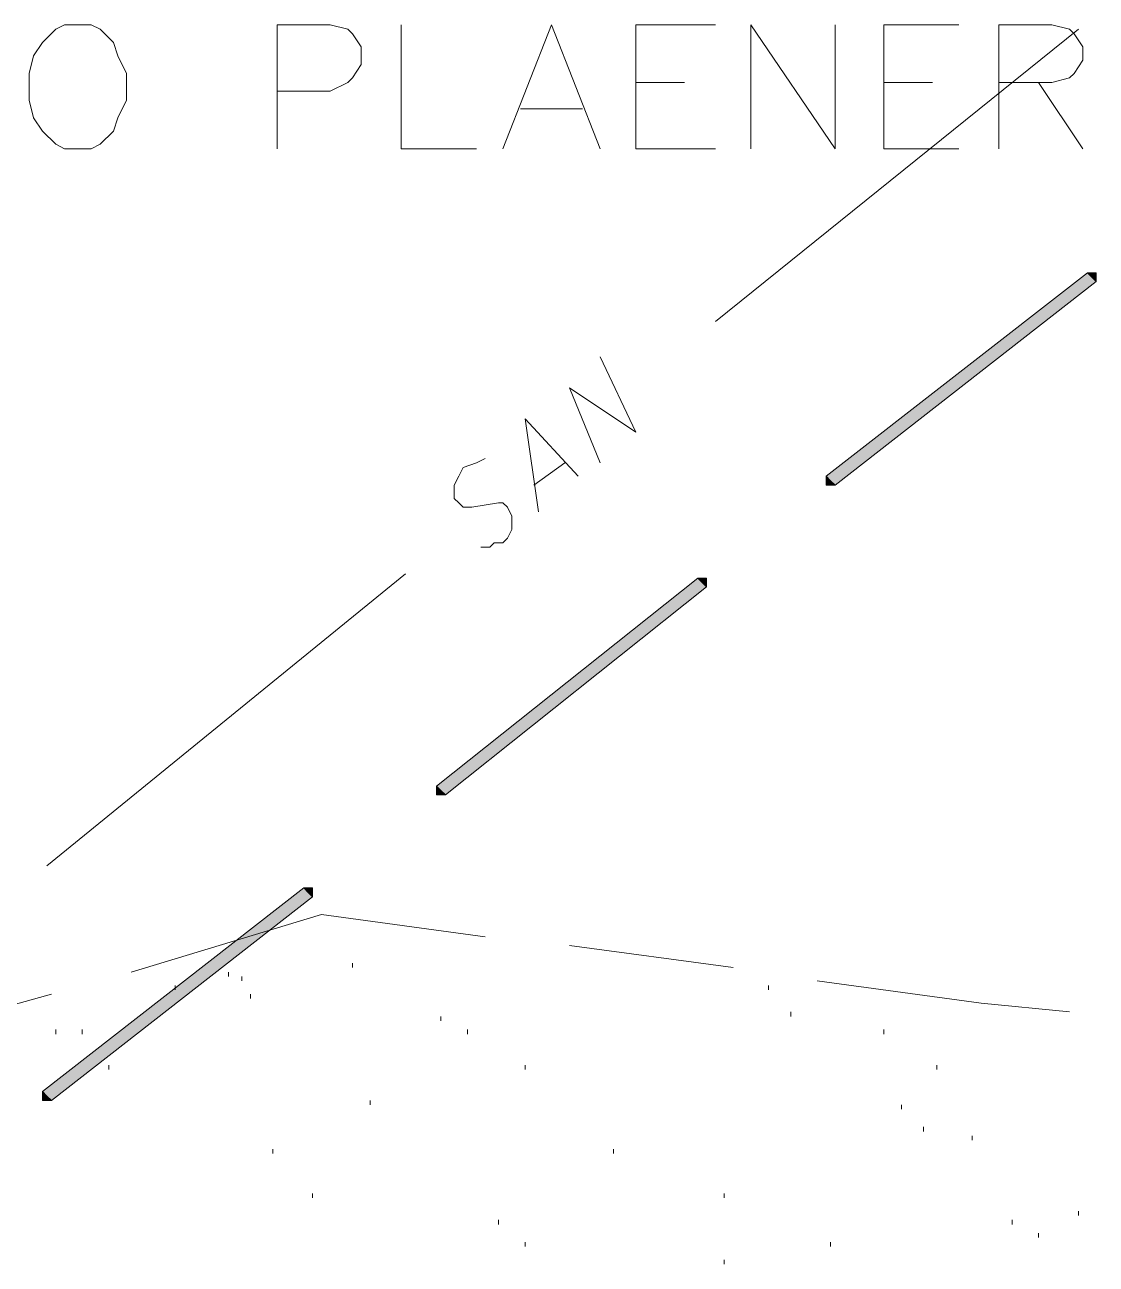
# Model space of a CAD drawing. Header units: inches. Extents: x 10 to 486, y 7 to 426.
# Drawn here: x 347.68 to 363.81, y 404.35 to 423.02 of the extents above; entities that cross this region are included whole.
import ezdxf

# ---------------------------------------------------------------- set-up
doc = ezdxf.new("R2010")
doc.units = ezdxf.units.IN
doc.header["$LTSCALE"] = 3
doc.header["$MEASUREMENT"] = 0
doc.layers.add('PDF_Geometry', color=7, linetype='Continuous', true_color=0x999999)
doc.layers.add('PDF_Solid Fills', color=7, linetype='Continuous')

msp = doc.modelspace()

# ---------------------------------------------------------------- hatches: boundary and pattern name
at = {"layer": 'PDF_Solid Fills', "transparency": 33554559}
for points in [[(359.81, 416.15), (359.877, 416.083), (363.81, 419.15), (363.743, 419.217), (363.677, 419.283), (359.743, 416.217)], [(353.943, 411.483), (354.01, 411.417), (357.943, 414.55), (357.877, 414.617), (357.81, 414.683), (353.877, 411.55)], [(348.01, 406.883), (348.077, 406.817), (352.01, 409.883), (351.943, 409.95), (351.877, 410.017), (347.943, 406.95)]]:
    msp.add_hatch(color=256, dxfattribs=at).paths.add_polyline_path(points)

# ---------------------------------------------------------------- linework, layer by layer
at = {"layer": 'PDF_Geometry', "color": 7, "lineweight": 13}
msp.add_lwpolyline([(348.277, 423.017), (348.143, 422.95), (347.943, 422.75), (347.81, 422.55), (347.743, 422.283), (347.743, 421.883), (347.81, 421.617), (347.943, 421.417), (348.143, 421.217), (348.277, 421.15), (348.677, 421.15), (348.81, 421.217), (349.01, 421.417), (349.077, 421.617), (349.21, 421.883), (349.21, 422.283), (349.077, 422.55), (349.01, 422.75), (348.81, 422.95), (348.677, 423.017)], close=True, dxfattribs=at)
for points in [[(351.477, 421.15), (351.477, 423.017), (352.277, 423.017), (352.543, 422.95), (352.61, 422.883), (352.743, 422.683), (352.743, 422.417), (352.61, 422.217), (352.543, 422.15), (352.277, 422.017), (351.477, 422.017)], [(353.343, 423.017), (353.343, 421.15), (354.477, 421.15)], [(354.877, 421.15), (355.61, 423.017), (356.343, 421.15)], [(358.077, 421.15), (356.877, 421.15), (356.877, 423.017), (358.077, 423.017)], [(358.61, 421.15), (358.61, 423.017), (359.877, 421.15), (359.877, 423.017)], [(361.743, 421.15), (360.61, 421.15), (360.61, 423.017), (361.743, 423.017)], [(362.343, 421.15), (362.343, 423.017), (363.143, 423.017), (363.41, 422.95), (363.477, 422.883), (363.61, 422.683), (363.61, 422.483), (363.477, 422.283), (363.41, 422.217), (363.143, 422.15), (362.343, 422.15)], [(356.877, 422.15), (357.61, 422.15)], [(360.61, 422.15), (361.343, 422.15)], [(362.943, 422.15), (363.61, 421.15)], [(355.143, 421.75), (356.077, 421.75)]]:
    msp.add_lwpolyline(points, dxfattribs=at)
at = {"layer": 'PDF_Geometry', "lineweight": 13}
for points in [[(358.077, 418.55), (363.543, 422.95)], [(356.343, 416.417), (355.877, 417.55), (356.877, 416.883), (356.343, 418.017)], [(355.41, 415.683), (355.21, 417.083), (356.01, 416.217)], [(354.543, 415.15), (354.677, 415.15), (354.743, 415.217), (354.877, 415.217), (354.943, 415.283), (355.01, 415.417), (355.01, 415.617), (354.943, 415.75), (354.877, 415.817), (354.81, 415.817), (354.41, 415.75), (354.277, 415.75), (354.21, 415.817), (354.143, 415.883), (354.143, 416.083), (354.21, 416.217), (354.277, 416.35), (354.477, 416.417), (354.61, 416.483)], [(355.81, 416.417), (355.343, 416.083)], [(348.01, 410.35), (353.41, 414.75)], [(354.61, 409.283), (352.143, 409.617), (349.277, 408.75)], [(358.343, 408.817), (355.877, 409.15)], [(352.61, 408.883), (352.61, 408.817)], [(350.743, 408.75), (350.743, 408.683)], [(350.943, 408.683), (350.943, 408.617)], [(363.41, 408.15), (362.077, 408.283), (359.61, 408.617)], [(349.943, 408.55), (349.943, 408.483)], [(358.877, 408.55), (358.877, 408.483)], [(348.077, 408.417), (345.677, 407.75)], [(351.077, 408.417), (351.077, 408.35)], [(353.943, 408.083), (353.943, 408.017)], [(359.21, 408.15), (359.21, 408.083)], [(348.143, 407.883), (348.143, 407.817)], [(348.543, 407.883), (348.543, 407.817)], [(354.343, 407.883), (354.343, 407.817)], [(360.61, 407.883), (360.61, 407.817)], [(348.943, 407.35), (348.943, 407.283)], [(355.21, 407.35), (355.21, 407.283)], [(361.41, 407.35), (361.41, 407.283)], [(352.877, 406.817), (352.877, 406.75)], [(360.877, 406.75), (360.877, 406.683)], [(361.21, 406.417), (361.21, 406.35)], [(361.943, 406.283), (361.943, 406.217)], [(351.41, 406.083), (351.41, 406.017)], [(356.543, 406.083), (356.543, 406.017)], [(352.01, 405.417), (352.01, 405.35)], [(358.21, 405.417), (358.21, 405.35)], [(363.543, 405.15), (363.543, 405.083)], [(354.81, 405.017), (354.81, 404.95)], [(362.543, 405.017), (362.543, 404.95)], [(362.943, 404.817), (362.943, 404.75)], [(355.21, 404.683), (355.21, 404.617)], [(359.81, 404.683), (359.81, 404.617)], [(358.21, 404.417), (358.21, 404.35)]]:
    msp.add_lwpolyline(points, dxfattribs=at)
at = {"layer": 'PDF_Geometry', "color": 7, "lineweight": 5}
for points in [[(359.81, 416.15), (359.877, 416.083), (363.81, 419.15), (363.743, 419.217), (363.677, 419.283), (359.743, 416.217)], [(353.943, 411.483), (354.01, 411.417), (357.943, 414.55), (357.877, 414.617), (357.81, 414.683), (353.877, 411.55)], [(348.01, 406.883), (348.077, 406.817), (352.01, 409.883), (351.943, 409.95), (351.877, 410.017), (347.943, 406.95)]]:
    msp.add_lwpolyline(points, close=True, dxfattribs=at)
for points in [[(363.677, 419.283), (363.81, 419.283), (363.81, 419.15)], [(359.877, 416.083), (359.743, 416.083), (359.743, 416.217)], [(357.81, 414.683), (357.943, 414.683), (357.943, 414.55)], [(354.01, 411.417), (353.877, 411.417), (353.877, 411.55)], [(351.877, 410.017), (352.01, 410.017), (352.01, 409.883)], [(348.077, 406.817), (347.943, 406.817), (347.943, 406.95)]]:
    msp.add_lwpolyline(points, dxfattribs=at)
at = {"layer": 'PDF_Solid Fills', "lineweight": 5, "transparency": 33554559}
for points in [[(363.677, 419.283), (363.81, 419.283), (363.743, 419.217), (363.81, 419.15)], [(359.877, 416.083), (359.743, 416.083), (359.81, 416.15), (359.743, 416.217)], [(357.81, 414.683), (357.943, 414.683), (357.877, 414.617), (357.943, 414.55)], [(354.01, 411.417), (353.877, 411.417), (353.943, 411.483), (353.877, 411.55)], [(351.877, 410.017), (352.01, 410.017), (351.943, 409.95), (352.01, 409.883)], [(348.077, 406.817), (347.943, 406.817), (348.01, 406.883), (347.943, 406.95)]]:
    msp.add_solid(points, dxfattribs=at)

doc.saveas('drawing.dxf')
